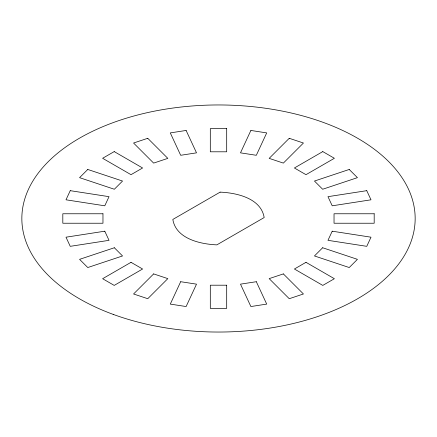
<?xml version="1.0" encoding="UTF-8"?>
<svg xmlns="http://www.w3.org/2000/svg" width="437" height="437" viewBox="0 0 437 437"><rect width="100%" height="100%" fill="white"/><g stroke="black" fill="none" stroke-linecap="round" stroke-linejoin="round"><path stroke-width="0.66" d="M70.242 190.669L65.998 199.807L104.782 205.805L109.026 196.666L70.242 190.669M180.683 281.707L170.293 304.097L186.118 306.545L196.513 284.154L180.683 281.707M250.882 130.455L240.487 152.846L256.317 155.293L266.707 132.903L250.882 130.455M332.218 231.195L327.974 240.334L366.758 246.331L371.002 237.193L332.218 231.195M87.771 169.463L79.578 177.657L114.347 189.248L122.54 181.049L87.771 169.463M153.638 273.901L133.564 293.975L147.755 298.706L167.83 278.631L153.638 273.901M289.245 138.294L269.17 158.369L283.362 163.099L303.436 143.025L289.245 138.294M322.653 247.752L314.46 255.951L349.229 267.537L357.422 259.343L322.653 247.752M114.21 151.595L102.619 158.287L131.013 174.68L142.599 167.988L114.21 151.595M220.139 192.133L172.828 219.445C175.969 238.788 200.381 244.179 216.861 244.867L264.172 217.555C261.031 198.212 236.619 192.821 220.139 192.133M131.013 262.32L102.619 278.713L114.21 285.405L142.599 269.012L131.013 262.32M322.79 151.595L294.401 167.988L305.987 174.68L334.381 158.287L322.79 151.595M305.987 262.32L294.401 269.012L322.79 285.405L334.381 278.713L305.987 262.32M147.755 138.294L133.564 143.025L153.638 163.099L167.83 158.369L147.755 138.294M114.347 247.752L79.578 259.343L87.771 267.537L122.54 255.951L114.347 247.752M349.229 169.463L314.46 181.049L322.653 189.248L357.422 177.657L349.229 169.463M283.362 273.901L269.17 278.631L289.245 298.706L303.436 293.975L283.362 273.901M186.118 130.455L170.293 132.903L180.683 155.293L196.513 152.846L186.118 130.455M104.782 231.195L65.998 237.193L70.242 246.331L109.026 240.334L104.782 231.195M366.758 190.669L327.974 196.666L332.218 205.805L371.002 199.807L366.758 190.669M256.317 281.707L240.487 284.154L250.882 306.545L266.707 304.097L256.317 281.707M226.694 128.615L210.306 128.615L210.306 151.797L226.694 151.797L226.694 128.615M102.968 213.769L62.813 213.769L62.813 223.231L102.968 223.231L102.968 213.769M374.187 213.769L334.032 213.769L334.032 223.231L374.187 223.231L374.187 213.769M226.694 285.203L210.306 285.203L210.306 308.385L226.694 308.385L226.694 285.203M113.205 314.394A196.661 113.544 0 0 0 414.992 223.198A196.661 113.544 0 0 0 127.304 117.903A196.661 113.544 0 0 0 113.205 314.394"/></g></svg>
